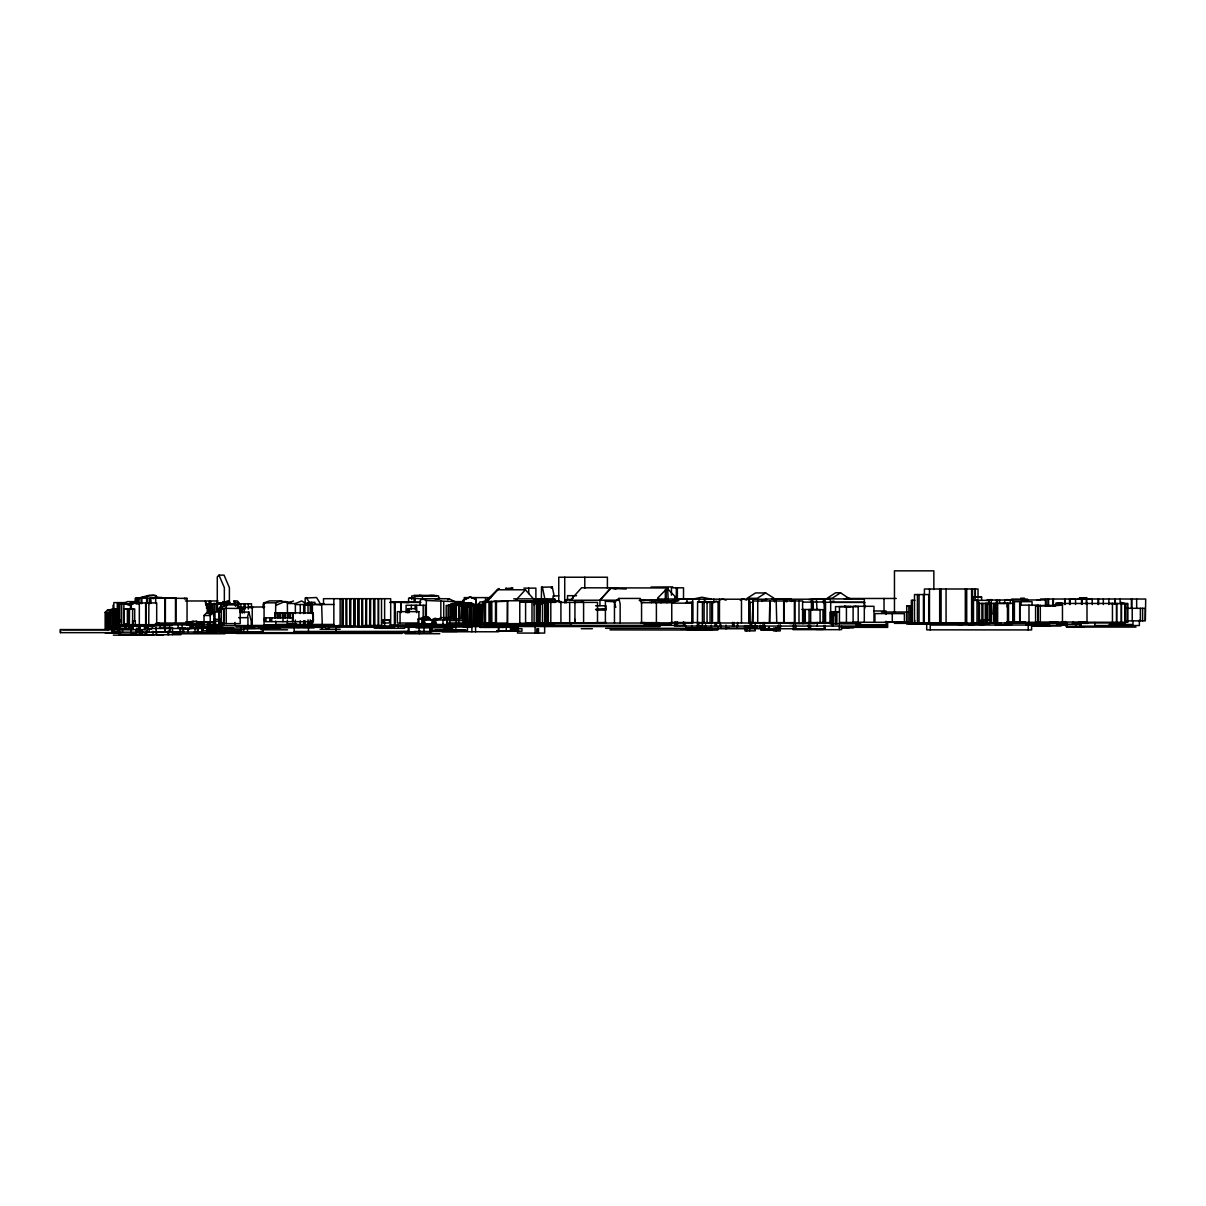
<?xml version="1.0" encoding="UTF-8"?>
<svg xmlns="http://www.w3.org/2000/svg" width="1206" height="1206" viewBox="0 0 1206 1206"><rect width="100%" height="100%" fill="white"/><g stroke="black" fill="none" stroke-linecap="round" stroke-linejoin="round"><path stroke-width="1.5" d="M1124.791 603.603L1124.791 622.281L1124.791 603.603L1121.113 602.352M292.561 617.849L292.47 621.678L292.937 617.849L265.305 617.849M911.163 614.97L910.847 624.015L910.847 605.94M134.017 601.658L128.635 604.854L128.635 603.799L134.198 601.598M986.387 621.256L987.443 603.422L987.443 621.256M914.736 620.351L914.495 624.015L914.495 594.558L928.726 594.558L928.726 624.015M462.23 609.256L462.531 605.608L460.662 604.492L459.727 605.608L459.727 618.376M469.647 610.281L469.948 606.784L469.3 604.583L468.079 604.583L467.144 606.784L467.144 624.331L487.616 624.407M774.9 627.783L778.518 628.748L778.82 625.371M1007.116 607.01L1007.462 603.407L978.563 603.407M452.702 608.533L453.064 605.126L454.27 605.126M455.868 608.533L456.23 605.126M505.6 588.498L512.942 588.151L510.56 588.468M485.551 601.055L499.163 588.543M551.248 588.242L552.273 586.945L554.187 596.02M552.273 586.945L541.524 587.247L541.358 599.261M447.848 618.814L449.748 620.593L464.084 620.593L462.184 618.814L447.848 618.814L447.245 623.005L464.084 623.005M534.092 604.854L535.57 602.035L536.956 603.965L536.881 598.869M762.056 601.493L762.328 601.01M120.057 619.854L118.836 625.1L118.836 604.01L132.871 604.085L118.836 604.01M304.53 620.834L303.701 624.452L303.701 620.834M419.402 633.738L420.065 630.919M542.474 603.965L542.956 602.08L539.73 602.518L538.931 603.965L538.931 623.185M247.426 617.366L248.843 612.03L239.964 612.211M471.335 605.759L473.204 604.417L472.842 624.331M539.73 602.518L537.198 602.548L536.414 603.965L536.414 623.185M469.3 604.583L468.652 624.331M463.903 606.98L464.838 604.477M1054.888 606.226L1056.109 602.97L1061.838 602.97M540.363 603.106L540.017 623.185M538.494 628.869L536.806 633.075L536.806 628.869L538.494 628.869L538.494 633.075M227.678 604.116L229.11 600.98L226.924 600.98M461.883 604.492L461.235 618.376M478.722 603.95L479.943 601.93L487.239 602.035M237.235 607.131L237.914 606.06L238.351 607.447M219.477 623.608L219.477 608.412L223.05 603.136L224.738 605.774M219.025 608.517L226.185 604.884L236.708 604.884L240.19 608.457L240.19 623.608L219.025 623.608L219.025 608.517L223.05 603.136M135.69 601.643L129.072 604.854L135.735 601.658L127.474 601.598L122.59 604.206L122.59 603.271L126.645 603.271M427.919 618.241L425.175 619.567L426.894 618.226L430.617 619.567M427.889 596.096L434.507 595.417L431.959 595.674M446.778 624.467L446.778 619.929L449.129 617.125L451.753 617.11L454.134 618.995M443.838 619.929L445.753 617.638L449.793 618.075L449.024 617.155L442.994 619.929L442.994 624.467M447.863 599.849L448.843 598.719L455.069 601.673L455.069 605.397L461.431 605.427M599.955 605.593L599.955 600.196L611.005 587.804M485.566 600.92L487.314 601.07L498.53 588.558M668.184 599.653L667.596 587.97L581.563 587.804L570.408 600.271L599.955 600.196L611.005 588.031M487.239 601.146L497.52 589.779L525.424 589.779L533.73 599.156M667.596 587.97L657.828 597.875L658.566 601.568M658.566 597.92L656.501 600.181L640.085 600.181M516.032 599.985L525.424 589.779M221.09 623.608L221.557 608.382L219.477 608.412L220.261 611.879M223.457 623.608L223.924 608.352L240.19 608.457M210.221 622.582L210.221 615.497L212.784 612.829L213.944 616.176M105.148 629.291L105.148 612.377L107.726 609.739L112.218 609.693M204.025 624.934L204.025 615.497L206.633 612.829L212.784 612.829M453.381 618.723L453.381 604.93L456.23 604.161L456.23 623.894M110.439 612.738L109.791 625.824M229.396 603.362L229.396 587.624L224.045 575.141L218.995 575.141L217.276 576.86L217.276 602.894M443.838 619.778L445.723 619.16M448.843 598.719L422.07 598.719L420.125 600.663L420.125 605.397M424.572 619.567L430.376 618.919L428.296 616.839L424.738 616.839L418.045 619.16L418.045 623.773L435.698 623.773M702.45 626.065L702.435 602.894L704.093 601.432L706.234 601.402M450.23 618.663L450.23 604.734L451.119 604.07L453.064 604.07L453.064 618.271M641.562 603.543L640.311 598.432L618.829 598.432L614.457 602.141L615.784 607.372M546.68 601.236L550.78 600.513L547.539 600.513L546.68 601.538M824.587 622.567L823.984 599.246M435.245 599.156L439.783 598.221L438.577 599.156L438.577 595.9L411.759 595.9L411.759 599.563M773.061 599.246L773.634 598.734L765.463 599.246M424.738 616.839L421.814 618.919L418.045 619.16L421.467 619.16M1049.431 606.121L1062.456 605.126L1035.592 605.744L1035.592 622.07L1086.998 622.04M458.642 602.337L456.079 602.367L462.953 601.598L463.722 603.392L453.531 603.859M840.552 592.779L832.17 598.236L827.195 598.236L835.562 592.779L840.552 592.779L848.707 598.297M765.644 592.945L757.262 598.297L747.147 598.297L755.529 592.945L765.644 592.945L773.8 598.07M425.175 619.567L427.768 618.045L430.798 619.567M453.381 604.93L456.23 604.161M786.583 599.246L791.226 598.839L791.226 601.598M1009.663 623.487L1007.342 624.768L1007.342 622.839L1011.713 622.974L1011.713 624.768L995.327 624.768L995.327 622.839M462.863 604.236L462.863 600.513L469.571 596.94L476.159 599.412L476.159 604.945M773.996 599.246L786.222 598.869L786.222 601.869M293.495 600.965L287.375 603.482L295.364 603.543L301.651 600.965L307.138 604.206L305.646 604.492M310.244 613.281L310.244 603.965L303.701 604.598L303.701 613.628M128.665 604.206L127.354 604.854M450.23 604.734L453.064 604.07M214.985 603.754L221.12 602.774L221.934 603.467L221.12 603.859M315.836 604.402L321.022 604.749L316.56 597.528L305.163 598.055L305.163 603.92M436.195 619.929L441.064 618.06L435.728 619.929L435.728 624.467L478.058 624.663M438.366 619.311L441.064 618.06M219.175 603.663L221.12 602.774M427.768 618.045L423.276 619.13L423.276 623.095L425.175 623.095M427.346 618.241L423.879 620.08L432.05 620.08L435.049 618.226L438.155 619.251M845.692 598.975L848.24 597.829L850.969 599.035M712.475 602.683L715.535 601.327L719.469 602.397L716.922 601.327L712.475 602.683L712.475 623.02M306.294 603.422L307.801 602.759L310.545 603.98M265.817 602.759L263.134 603.935L263.134 607.824M275.722 605.457L284.978 601.447L290.706 602.487M150.313 603.422L150.313 598.07L156.765 598.146M1027.633 599.91L1027.346 599.096L1011.548 599.096M667.415 602.533L672.481 600.482L678.028 600.482L672.903 602.548M206.316 607.945L209.135 607.372M120.871 604.206L123.253 603.271M555.257 600.965L559.041 600.709L555.257 601.523M482.596 623.306L483.169 601.523L496.435 601.553L496.435 623.185M264.069 625.447L264.069 602.819L275.722 602.849L281.254 600.905L285.762 602.291M264.069 602.819L269.556 600.905L281.254 600.905M685.566 602.578L692.711 602.111L692.711 599.156M691.309 602.578L692.711 602.111M836.527 612.497L838.08 611.985L833.557 612.497L833.994 615.738M835.125 611.985L833.557 612.497L838.08 611.985L830.014 612.241L830.014 623.849L860.813 623.849M307.545 626.321L310.816 625.281M719.258 600.075L722.605 599.05L726.118 600.166M740.092 600.075L743.439 599.05L746.755 600.106M707.063 602.487C716.47 599.879 708.284 603.995 704.093 601.734L709.188 602.382M123.057 604.206L125.65 603.467M211.939 612.648L211.939 603.814L215 603.528L215 622.582L204.025 622.582M211.939 603.814L215 603.528M156.071 595.719L153.403 595.176L136.821 598.568L149.574 595.176L156.071 595.719L156.071 598.07M544.705 601.854L525.59 602.261L538.539 602.005M911.48 605.94L912.445 609.693M197.498 623.909L190.654 623.909L190.654 621.829L193.322 621.15M141.856 634.793L145.293 633.904M498.138 630.994L517.721 631.024L497.053 630.859M271.501 626.487L276.898 625.115M158.755 622.854L155.393 623.668L201.477 623.472M725.665 628.748L729.208 627.904M213.854 612.105L220.412 612.015M661.009 602.548L666.405 601.417L666.405 602.593L669.179 601.417L671.757 602.714L671.757 622.884M830.542 601.779L833.964 601.055M844.23 598.9L849.567 598.9M153.072 598.704L157.835 597.136M660.285 602.548L666.405 601.417M484.45 623.185L484.556 601.719L485.43 601.523M490.782 623.185L490.782 601.719L491.762 601.523L491.852 623.185M490.782 601.719L491.852 601.523M496.284 601.553L495.44 601.719L507.666 601.191L507.56 623.185L482.777 623.185M484.556 601.719L485.521 601.523M310.123 604.025L311.615 603.814L303.701 604.598M776.197 601.01L776.754 622.688L752.197 622.688L753.102 600.256L753.102 622.688M124.158 609.136L127.866 608.97L127.866 623.924L124.158 623.924L124.158 609.136L125.318 608.97M426.02 619.356L428.914 618.919M543.996 601.417L531.997 601.719L531.997 623.17M531.997 601.719L560.911 601.523L560.911 623.065M566.172 602.94L566.172 599.699L571.795 599.503M573.709 602.352L583.598 602.201L583.598 622.914M581.985 602.397L583.598 602.201M670.31 602.08L671.546 601.915M426.924 596.186L436.572 595.628L415.15 596.171L414.08 595.327L431.537 595.447L427.226 596.156M425.281 596.186L419.507 595.327L420.577 596.171L432.864 595.417M455.039 602.412L458.642 602.126M988.272 603.407L989.433 603.226M463.345 603.422L471.501 602.759L472.752 604.342M229.11 603.739L225.462 604.01L234.582 603.874M543.831 622.929L540.605 622.688M219.658 603.739L215.98 603.829M136.821 598.568L141.66 598.236M595.598 609.467L605.97 608.804M1021.452 599.925L1028.055 599.925M1070.521 599.096L1085.294 598.99M482.777 601.673L486.425 601.508M668.184 588.634L667.4 588.634L677.35 598.839M308.269 604.447L314.902 604.447L314.902 602.307L309.761 602.307L309.761 604.538M156.569 623.185L187.051 623.185L187.051 598.387L153.072 598.116M911.615 622.402L911.615 623.427L949.876 623.276M462.682 603.603L464.717 603.558M615.648 601.764L605.397 601.266L605.397 623.02M221.09 608.879L223.457 608.849M472.194 604.236L467.446 604.296L482.626 604.236M105.148 612.377L109.957 612.316M988.98 599.925L988.98 603.377L991.287 603.377L991.347 623.17M651.029 587.051L672.827 586.885M462.863 600.513L470.461 596.94L476.159 599.412M595.598 609.558L605.94 609.512M548.157 600.03L552.454 600.015M717.781 626.984L717.781 630.06L610.01 629.894M1116.726 622.281L1116.726 603.724L1112.173 603.618M1125.017 603.709L1116.485 603.603L1116.485 622.281M541.524 587.247L542.414 587.247L544.856 598.809M523.841 588.136L535.886 588.136L535.886 599.111M610.296 588.347L626.2 589.025M576.543 595.689L567.544 595.689L567.544 599.503M558.755 595.885L553.072 595.885L553.072 599.563M157.428 597.467L161.951 597.467M981.594 597.091L972.609 596.955L981.594 597.091L981.594 600.362M467.943 597.618L464.22 597.618L464.22 601.297M471.154 597.618L491.128 597.618M184.322 598.704L187.051 598.387M1020.713 598.191L1024.512 598.191M845.692 598.493L896.254 598.462M1087.209 598.508L1086.727 597.679L1079.264 598.086L1092.214 599.352L1086.289 599.035L1086.289 604.387M420.728 598.704L409.603 598.146M694.596 598.734L701.922 597.226L711.434 599.126M1078.3 599.096L1083.305 599.096M513.681 598.869L554.654 598.869M657.828 599.02L694.339 599.02M825.839 599.035L811.472 599.035M825.401 598.9L864.34 598.945L864.295 622.266M1040.492 599.02L1075.556 599.02L1075.556 604.492M674.802 599.156L766.775 599.246M772.172 599.246L830.075 599.171M566.172 599.699L571.84 599.699M808.759 599.593L814.261 599.593M989.101 599.684L991.995 599.684M1006.467 599.638L1012.678 599.925M1036.828 599.759L1040.492 599.925M987.925 600.06L1045.934 599.925L1045.934 605.322M599.955 600.196L618.196 600.196M762.282 600.287L765.659 600.287M914.947 600.271L911.359 600.271L911.359 624.015M986.282 600.362L989.689 600.317M639.24 600.392L663.571 600.498M973.483 600.362L988.679 600.362L988.679 603.98M502.178 600.754L535.223 600.754M639.873 600.709L645.15 600.392M649.446 600.663L678.872 600.648M185.423 600.98L218.06 600.98M753.102 601.01L802.608 600.95L802.608 623.592M493.932 601.131L507.666 601.191M605.397 601.266L614.457 601.266L614.457 623.02M422.07 598.719L426.336 600.482L455.024 601.673M452.446 601.598L462.953 601.598M534.831 602.427L519.786 601.824L527.972 602.352M222.703 603.829L222.703 602.02L226.849 602.307L226.849 605.94M697.611 602.065L704.575 602.186L697.611 602.065L697.43 626.065M824.587 601.99L812.347 602.02L813.357 607.281M226.849 602.307L222.703 602.02M420.969 602.337L400.889 602.111L400.889 611.774M550.026 602.186L552.785 602.186L552.785 599.081L554.896 599.367L556.041 601.251M749.393 602.337L752.725 602.337M803.075 602.096L812 602.096L812 609.075M824.919 602.261L864.34 602.291L864.958 607.99M389.644 602.367L419.552 602.367M542.037 602.367L547.162 602.367M549.77 602.367L555.71 602.367M559.207 602.367L597.513 602.397L597.513 622.914L542.037 622.914M864.958 602.412L830.678 602.412L830.075 598.945M126.268 602.593L113.831 602.593L113.937 628.281M238.758 602.638L237.386 600.92L234.085 600.89L235.487 602.638L238.758 602.638L238.758 608.02M471.501 602.759L463.632 602.759L464.717 604.161M671.757 602.714L641.562 602.683L641.562 623.02L525.59 623.17M671.757 603.166L692.937 603.166L692.937 622.884L640.808 622.854M1003.286 603.332L1013.688 603.332M227.195 603.588L230.874 603.588M1057.451 603.437L1118.007 603.467M140.785 625.1L118.128 625.1L118.128 603.98L123.675 604.1M206.829 603.829L223.14 603.799M229.336 603.799L235.155 603.799M237.733 603.799L251.511 603.799L251.511 607.311M320.781 603.784L324.369 603.784M215.814 603.859L223.14 603.859M237.386 603.874L240.883 603.874M305.284 604.085L310.756 604.085M295.364 604.553L333.851 604.477M483.048 605.05L467.34 605.05L467.265 623.834M450.004 605.126L448.587 605.126L448.481 618.331M455.793 605.126L478.933 605.126L479.038 623.306M1019.794 605.141L1038.728 605.141M449.763 605.427L446.19 605.427L446.19 618.331M463.722 605.367L469.224 605.367M474.712 605.412L477.486 605.412L477.486 623.306L477.199 619.733M459.727 605.608L462.531 605.608L462.531 618.376M464.204 605.729L469.33 605.729M472.631 605.759L474.139 605.05L474.139 624.331L473.837 620.608M595.598 605.774L605.97 605.774L605.97 609.241M978.021 624.015L906.731 624.015L906.731 605.774L910.44 605.864L910.44 624.015M1035.592 605.744L1046.491 605.653M911.706 605.94L906.731 605.774M1046.491 605.744L1049.959 605.744M857.391 606.618L839.436 606.618L839.436 623.849M248.843 607.055L264.657 606.965M207.945 607.131L209.723 607.131M238.125 607.447L252.883 607.372M253.064 607.628L248.677 607.372M1126.736 608.321L1145.248 608.321L1145.248 620.864L1126.736 620.864M219.477 608.412L223.05 608.412M119.198 609.06L112.399 609.06L112.399 628.281L132.57 628.281L132.645 608.924M124.957 608.924L134.695 608.924L134.695 620.728M119.364 609.512L109.656 609.799L109.55 628.251M209.754 609.377L212.678 609.874L211.819 609.377M802.005 609.467L819.854 609.618M107.726 609.739L110.862 609.739M596.488 609.814L606.286 609.814M802.608 609.648L803.693 609.648L803.693 623.592M809.06 609.648L822.989 609.648L822.989 622.598M873.687 610.975L886.078 610.975L886.078 614.412M839.436 612.105L835.532 612.105L838.08 612.105M881.45 612.015L908.299 612.015M110.108 612.603L105.751 612.603L105.751 629.231M207.085 612.482L212.166 612.482M204.025 615.497L210.221 615.497M440.703 617.653L445.753 617.638M238.652 617.668L247.954 617.668L247.954 625.582M425.221 618.919L421.814 618.919L421.814 623.773M214.08 619.356L220.592 619.326M438.969 619.251L433.361 620.005L446.778 619.929M382.799 619.824L389.493 620.186L389.493 622.989L382.799 622.989L382.799 619.824L389.493 620.186M1145.368 620.17L1145.7 599.035L1081.526 598.99L1081.526 604.417M214.743 621.105L220.261 621.105M265.305 621.678L313.394 621.678L313.304 612.859L274.983 612.859L274.983 617.849M185.814 621.799L192.478 621.874M196.653 621.799L215.573 621.874L215.573 624.934L135.313 624.844M887.36 621.874L893.254 621.874M1006.814 621.829L1025.281 621.829M885.294 621.949L908.299 622.175M853.109 622.266L873.973 622.266L873.973 606.301L853.109 606.301L853.109 622.462M1038.728 622.281L1012.829 622.371L1012.829 601.658L1032.065 601.658L1032.065 605.427M1049.431 622.386L1058.129 622.386M1078.36 622.221L1127.896 622.281L1127.896 603.497L1121.535 603.497L1121.52 622.281M595.598 622.582L606.286 622.522M640.612 622.507L645.15 622.507M645.602 622.658L659.275 622.658M670.43 622.492L708.133 622.658M771.629 622.643L794.377 622.643M830.467 622.567L802.744 622.598L802.744 609.618M839.436 622.462L857.391 622.462M697.611 622.748L708.133 622.748M816.673 622.899L831.16 622.899M308.027 622.944L310.274 622.944M432.05 623.11L434.13 623.11M436.195 623.11L434.899 623.11L434.899 619.99M817.02 623.05L707.063 622.989L707.063 601.734M948.821 622.959L977.312 623.095M978.563 623.035L1011.713 622.974M1079.325 623.155L1084.345 623.155M1088.475 622.974L1125.575 622.959M474.712 623.306L493.827 623.306M519.786 623.351L571.147 623.412M894.46 623.366L965.328 623.201M971.448 623.246L995.613 623.246M1010.387 623.246L1063.556 623.276M1072.315 623.276L1080.365 623.276M1083.305 623.366L1088.083 623.366M406.09 623.698L425.386 623.698M490.963 623.668L492.048 623.668M498.003 623.668L554.896 623.608M789.749 623.592L815 623.592M287.375 623.743L296.54 623.743M455.024 623.864L467.551 623.834M485.264 623.758L535.223 623.879M972.609 623.819L989.689 623.819M420.125 623.984L436.542 623.984M644.11 624.271L671.26 624.271M1080.757 624.437L1062.471 624.211L1062.456 603.437M124.957 624.678L156.69 624.678L156.69 602.925L131.364 602.925L131.364 608.924L130.263 608.924M209.829 624.633L222.718 624.633M275.722 624.467L333.851 624.452M855.823 624.678L886.078 624.678M1025.658 624.678L1049.476 624.678M1056.652 624.633L1081.043 624.633M1109.098 624.482L1132.977 624.482L1132.977 620.758M264.069 624.874L316.078 624.768M389.644 624.934L489.576 624.723M968.931 624.708L973.89 624.708M207.794 625.07L222.175 625.07M307.651 625.19L313.816 625.19M417.819 625.175L425.492 625.175M441.909 625.205L472.481 625.07M504.485 625.16L571.569 625.16M1034.07 625.01L930.233 625.07L930.233 629.939M252.235 625.447L273.129 625.447M286.154 625.205L323.51 625.205M423.864 625.326L472.752 625.371M484.013 625.236L512.158 625.236M570.408 625.356L683.516 625.356L683.516 621.603M1041.08 625.281L1065.652 625.281M152.393 625.628L172.141 625.628M364.106 625.477L382.815 625.477M405.698 625.582L407.583 625.582M413.733 625.492L415.633 625.492M421.316 625.613L438.924 625.613M1031.703 625.628L1050.803 625.628M1094.822 625.552L1139.353 625.552L1139.353 620.14M393.699 625.944L399.065 625.944M409.919 625.884L464.717 625.793M244.275 626.125L263.149 626.125M272.3 626.095L276.129 626.095M290.827 626.08L295.229 626.08M302.374 626.004L306.414 626.004M310.334 626.185L404.658 626.185M459.079 626.08L480.877 626.08M674.456 626.065L886.304 626.065L886.078 621.256M1032.306 626.004L1061.159 626.004M1080.29 626.17L1110.636 626.17M107.56 626.291L107.138 629.366L133.157 629.457L133.157 625.869M120.871 626.276L154.368 626.276M283.862 626.411L354.036 626.381M403.874 626.411L421.618 626.411M221.994 626.683L195.131 626.683L195.131 623.261M266.797 626.487L324.7 626.457M369.036 626.532L389.613 626.532M399.744 626.623L429.2 626.547M434.205 626.698L456.245 626.698M462.863 626.532L660.119 626.562M1066.978 626.698L1084.179 626.698M245.677 626.879L271.772 626.773M310.862 626.879L320.479 626.879M358.393 626.954L383.96 626.939M388.317 626.924L394.709 626.924M407.131 626.788L422.115 626.788M1081.149 626.864L1066.36 626.864L1066.36 623.381M235.788 627.105L253.953 627.105M270.657 627.18L289.741 627.18M322.635 627.09L324.474 627.09M329.283 626.969L388.121 627.195M450.923 627.014L471.154 627.014M1135.962 627.09L1076.265 627.06L1076.265 623.577M296.661 627.391L299.239 627.391M303.234 627.346L320.314 627.346M362.689 627.21L370.363 627.21M404.658 627.286L421.301 627.286M846.28 627.301L887.661 627.376L887.661 622.13M211.653 627.572L234.024 627.572M841.049 627.572L849.386 627.572M178.006 627.844L185.151 627.844M268.727 627.889L314.163 627.829M415.949 627.829L448.315 627.829M511.465 627.844L516.907 627.844M842.738 627.844L853.667 627.844M159.162 628.145L173.031 628.145M180.599 628.115L184.262 628.115M191.95 628.085L195.643 628.085M198.945 627.964L221.391 628.205M258.295 628.04L280.063 628.115M374.237 628.175L385.619 628.175M191.95 628.266L213.055 628.266M243.522 628.386L255.129 628.401M379.83 628.296L404.658 628.296M605.608 628.326L712.053 628.326M181.141 628.477L203.497 628.477M245.632 628.658L267.777 628.658M511.465 628.869L521.972 628.718L521.972 631.22L513.545 631.22L513.545 628.718M581.247 628.733L592.432 628.733M680.953 628.959L693.586 628.959M700.43 628.748L825.206 628.748L825.206 625.356M117.419 629.155L124.354 629.155M147.238 629.08L151.368 629.08M185.483 629.14L189.161 629.14M221.15 629.05L244.848 629.14M213.251 629.351L216.884 629.351M320.042 629.231L340.273 629.231M815.995 629.411L823.412 629.411M112.972 629.577L60.3 629.577L60.3 632.653L120.464 632.653M113.831 629.622L145.127 629.622L145.127 626.02M206.829 629.577L240.883 629.577M686.727 629.472L712.565 629.592M793.005 629.653L841.562 629.653L841.562 626.02M62.561 629.788L108.63 629.788M219.386 629.879L242.18 629.879M260.978 629.818L287.616 629.818M435.381 629.743L466.194 630.271L430.301 630.241M777.93 630.241L760.85 630.241L760.85 627.497M226.894 630.768L203.03 630.768L203.03 627.21M452.19 631.19L467.491 631.19L467.491 627.286M294.204 631.477L408.94 631.386L408.94 625.748M414.231 631.447L457.104 631.447M113.274 631.552L118.294 631.552M136.489 631.582L143.393 631.582M400.829 631.658L409.799 631.658M153.871 631.929L180.176 631.929L180.176 628.205M220.11 631.854L263.164 631.854L263.164 628.281M401.085 631.914L431.869 631.914L431.869 628.311M442.18 631.778L498.636 631.778L498.636 626.276M208.156 632.11L238.909 632.11M400.754 631.989L413.944 631.989M151.775 632.261L168.734 632.261M193.578 632.502L216.809 632.502M224.437 632.653L414.608 632.653M105.148 632.924L120.811 632.849M224.542 632.803L243.13 632.803M270.717 633.195L291.505 633.195M331.409 633.105L335.464 633.105M236.24 633.436L401.945 633.436M405.141 633.738L439.783 633.738M172.624 633.768L225.04 633.768M142.052 634.16L119.62 634.16L119.62 630.632M152.996 634.673L119.168 634.673L119.062 628.703M180.855 634.703L156.584 634.703L156.584 631.235M123.329 634.793L163.654 634.793M113.334 635.155L153.855 635.155M505.631 588.347L506.626 588.347M682.626 598.885L693.812 598.9M217.05 602.774L221.12 603.709M190.654 621.829L196.201 621.15L197.498 622.01M911.615 623.427L940.303 623.306L962.388 624.618M447.336 627.301L455.898 627.316L455.898 631.19M711.721 602.231L713.862 602.231L710.048 601.9L711.721 602.231L711.721 622.989M400.889 602.367L408.352 602.397M511.314 629.743L514.962 629.758M496.691 630.708L518.61 630.798M988.98 603.407L991.287 603.422M844.577 606.603L851.33 606.543L835.517 606.603L835.532 623.849M125.138 603.769L128.635 603.799M510.198 629.939L513.967 629.969M510.56 629.954L514.208 629.984M497.776 630.874L517.871 631.04L517.871 630.014M794.452 600.995L790.337 600.829M511.299 630.135L516.922 630.195L516.922 631.22M510.334 627.587L518.414 627.693M510.334 628.612L513.56 628.658M855.069 606.407L856.124 606.437M1112.641 603.618L1109.61 603.467M1078.3 598.885L1087.209 599.352M951.353 622.929L954.504 623.125M973.031 622.959L983.81 623.653L983.81 624.678L969.443 623.743M321.64 604.477L322.273 624.452M412.06 602.261L413.688 602.337M406.437 602.261L408.065 602.337M390.593 602.156L394.407 602.578L394.407 624.934M308.027 604.161L308.027 613.387M533.881 601.764L537.107 602.276M1007.342 622.809L1008.216 624.768M184.322 598.251L185.242 598.704M611.261 588.076L615.995 589.025M118.414 609.482L114.826 608.608L110.846 609.558L110.846 629.457M240.235 607.538L243.115 608.291M844.577 606.015L846.024 606.603M485.566 602.005L487.239 602.533M338.389 625.326L341.66 626.411M132.992 633.587L136.489 634.793M333.429 625.13L338.72 626.969M427.165 618.045L430.195 618.919M656.396 602.699L653.923 601.417L651.255 602.578L653.954 601.402L656.396 602.683L656.396 622.884M307.801 602.759L310.319 604.085L306.294 597.528M409.301 602.533L393.231 601.915L394 602.533M423.276 619.13L423.879 623.773M473.204 604.417L474.139 605.759M222.613 603.136L224.527 606.121M218.995 575.141L224.346 587.624L224.346 603.151M229.11 600.98L230.497 604.281M540.936 603.106L541.268 603.965L541.268 601.538M546.695 599.322L546.981 600.121M460.662 604.492L461.024 605.608M248.843 612.03L251.195 620.984L251.195 625.582L221.949 625.582L221.949 622.507M535.57 602.035L536.067 603.965M618.829 598.432L620.14 603.769L620.14 623.02M468.079 604.583L468.441 606.784L469.948 606.784L469.948 624.331M311.118 620.819L311.615 624.452L311.615 620.819M205.879 605.593L205.321 601.04L207.326 607.1L207.326 612.573M150.313 598.07L150.931 603.422M466.375 620.095L466.707 623.834L466.707 606.98L465.772 604.477L465.41 623.834M809.407 625.356L809.678 628.748L809.678 625.356M991.257 603.422L991.935 614.201M574.704 619.175L574.93 622.914L574.93 602.201M172.428 631.19L172.624 634.703L172.624 631.19M135.765 630.632L135.977 634.16L135.977 630.632M226.185 604.884L226.261 623.608M132.645 624.678L132.63 620.728L135.313 620.728L135.313 624.678M1142.61 608.321L1142.61 620.864M1140.363 608.321L1140.363 620.864M1136.655 599.035L1136.655 607.839M1132.223 608.321L1132.223 620.864M1131.861 599.035L1131.861 607.839M1131.394 599.035L1131.394 607.839M1127.007 603.497L1127.007 622.281M1125.017 603.497L1125.017 622.281M1121.248 603.603L1121.248 622.281M1120.103 599.035L1120.103 602.563M1115.279 599.035L1115.279 604.327M1114.811 599.035L1114.811 604.327M1112.445 603.392L1112.445 622.281M1108.872 599.02L1108.872 604.508M1103.324 599.02L1103.324 604.508M1098.591 599.02L1098.591 604.508M1098.123 599.02L1098.123 604.508M1094.822 622.432L1094.822 626.17M1092.214 599.02L1092.214 604.508M1086.998 603.392L1086.998 622.221M1086.757 598.99L1086.757 604.342M1081.993 598.99L1081.993 604.342M1080.29 622.447L1080.531 627.06M1073.325 621.603L1073.325 624.211M1070.008 599.02L1070.008 604.492M1069.541 599.02L1069.541 604.492M1066.511 623.291L1066.511 626.864M1065.591 621.603L1065.591 624.211M1065.305 621.497L1065.305 624.211M1065.169 599.02L1065.169 604.492M1064.702 599.02L1064.702 604.492M1063.059 622.025L1063.059 624.211M1053.396 599.02L1053.396 606.317M1052.928 599.02L1052.928 606.317M1048.557 599.02L1048.557 606.317M1048.089 599.02L1048.089 606.317M1045.481 599.02L1045.481 606.317M1040.311 605.126L1040.311 622.07M1038.14 605.442L1038.14 622.07M1037.778 605.442L1037.778 622.07M1031.612 625.07L1031.612 629.939L926.69 629.834L926.69 623.216M1028.989 605.141L1028.989 622.281M1028.221 625.07L1028.221 629.939M1021.06 601.658L1021.06 605.427M1019.794 601.658L1019.794 622.371M1019.673 601.658L1019.673 622.371M1014.397 601.658L1014.397 622.371M1013.01 601.658L1013.01 622.371M1010.327 600.06L1010.327 603.663M1008.533 603.256L1008.533 623.17M1007.462 603.256L1007.462 623.17M1004.734 599.895L1004.734 603.407L999.563 603.422L999.563 599.895M1004.688 622.824L1004.688 624.768M1001.206 622.824L1001.206 624.768M1000.332 622.839L1000.332 624.768M997.648 603.407L997.648 623.17M997.407 599.895L997.407 603.392M996.458 599.925L996.458 603.482M996.337 603.407L996.337 623.17M995.508 603.407L995.508 623.17M994.679 603.407L994.679 623.17M993.548 603.422L993.548 623.17M991.287 599.925L991.257 623.17M990.91 603.422L990.91 623.17M990.789 623.035L990.789 619.959L980.915 619.959L980.915 623.035M989.282 603.392L989.282 621.376M987.126 603.377L987.126 621.241M986.282 603.377L986.282 621.256M985.995 603.377L985.995 621.241M985.272 603.377L985.272 621.241M983.84 619.959L983.84 623.035M982.92 603.407L982.92 621.256M981.88 603.407L981.88 621.256M979.468 603.407L979.468 623.035M979.046 603.407L979.046 623.035M978.563 623.819L978.563 600.241L973.227 600.241L973.227 623.819M978.021 598.206L978.021 588.995L924.414 588.995L924.414 594.528M976.981 600.241L976.981 623.819M975.337 588.995L975.337 598.206M975.247 588.995L975.247 598.206M973.483 597.091L973.483 623.819M972.533 588.995L972.609 624.015M971.614 588.995L971.614 624.015M966.715 588.995L966.715 624.015M965.313 588.995L965.313 624.015M946.062 588.995L946.062 624.015M941.087 588.995L941.087 624.015M939.685 588.995L939.685 624.015M933.851 589.613L933.851 570.845L894.46 570.845L894.46 612.105M933.112 622.688L933.112 623.713M929.479 588.995L929.479 624.015M924.143 594.558L924.143 624.015M923.434 594.558L923.434 624.015M919.062 594.558L919.017 624.015M917.434 594.558L917.434 624.015M912.339 600.271L912.339 624.015M908.872 605.774L908.872 624.015M906.611 612.015L906.611 622.175M892.289 613.598L892.289 622.296M884.028 598.462L884.028 611.593M858.19 606.301L858.19 622.266M846.431 606.618L846.431 622.462M839.286 626.02L839.286 629.653M836.874 612.105L836.874 623.849M833.557 612.241L833.557 623.849M833.21 622.371L833.21 626.065M832.321 612.241L832.487 626.065M831.356 612.241L831.356 623.849M830.678 602.261L830.678 613.583M825.537 602.261L825.537 622.567M824.919 599.171L824.919 622.567M824.03 625.356L824.165 628.748M823.397 599.186L823.397 602.834M820.095 609.648L820.095 622.598M817.246 622.371L817.246 626.065M817.02 609.482L816.402 599.201M812.95 602.02L812.95 609.03M812.347 599.201L812.347 609.03M811.759 599.201L811.759 610.206M811.397 599.201L811.397 609.075M810.673 609.648L810.673 622.598M810.447 625.356L810.598 628.748M809.03 609.467L809.06 622.598M808.442 625.13L808.578 628.748M805.291 609.618L805.291 622.598M804.146 609.618L804.146 622.598M799.005 600.995L799.005 623.592M795.628 625.221L795.628 628.748L795.493 625.145M794.965 600.829L794.965 623.592M794.377 600.829L794.377 623.592M793.608 625.221L793.608 628.748M793.458 625.13L793.458 628.748M787.171 598.839L787.171 601.598M784.262 600.98L784.262 622.643M783.689 600.98L783.689 622.643M780.448 625.236L780.448 628.748M780.267 625.13L780.207 630.934L773.528 630.934L773.528 627.964M779.408 625.371L779.408 628.748M778.428 625.371L778.428 628.748M778.247 625.371L778.247 628.748M776.167 627.964L776.167 630.934M774.569 598.869L774.569 601.869M769.865 622.688L769.865 600.905L769.292 622.688M769.458 627.497L769.458 630.241M768.493 627.497L768.493 630.241M765.041 627.497L765.041 630.241M764.936 625.371L764.8 630.241M764.167 622.371L764.167 626.065M764.046 627.497L764.046 630.241M763.88 625.371L763.88 628.748M762.463 624.904L762.463 628.07L685.867 628.07L685.867 625.341M760.172 625.175L760.172 628.07M757.73 601.01L757.73 622.688M757.006 628.19L757.006 625.673L744.63 625.673L744.63 628.19M755.197 622.371L755.197 626.065M751.67 622.371L751.67 626.065M750.177 622.371L750.177 626.065M749.996 602.337L749.996 623.02M749.65 627.798L749.65 630.859M749.393 599.216L749.393 623.02M749.062 599.216L749.062 623.02M746.936 627.798L746.936 630.859M746.77 625.673L746.77 628.19M746.137 627.798L746.137 630.859M741.479 599.156L741.479 623.02M737.605 622.371L737.605 626.065M736.745 625.462L736.745 628.175M734.062 622.371L734.062 626.065M732.6 622.371L732.6 626.065M725.922 625.07L725.922 628.175M721.022 625.07L721.022 628.175M720.781 625.07L720.781 628.175M720.027 622.371L720.027 626.065M719.469 599.156L719.469 623.02M718.083 602.397L718.083 623.02M716.485 622.371L716.485 626.065M715.022 622.371L715.022 626.065M713.862 599.111L713.862 602.729M711.284 625.07L711.284 628.175M710.048 601.598L710.048 622.989M705.766 625.13L705.766 628.175M705.45 625.13L705.45 628.175M704.907 627.06L704.907 630.12M704.575 599.111L704.575 602.729M704.093 601.432L704.093 622.899M701.138 625.281L701.138 628.115M699.013 599.156L699.013 602.186M698.892 622.371L698.892 626.065M691.807 603.166L691.807 622.884M691.747 625.386L691.747 628.07M686.968 599.156L686.968 602.111M684.872 622.371L684.872 626.065M683.516 599.081L683.516 587.819L671.425 587.819L671.425 595.161M677.365 587.819L677.365 599.081M677.365 621.603L677.35 625.356M676.34 587.819L676.34 599.081M675.737 597.045L675.737 600.588M675.737 621.829L675.737 625.356M674.983 597.076L674.983 600.618M674.983 621.829L674.983 625.356M666.104 589.613L666.104 600.905M665.335 589.598L665.335 600.89M607.402 588.302L607.402 577.222L558.755 577.222L558.755 601.387M584.789 577.222L584.789 588.302M573.212 595.689L573.212 598.236M569.684 602.367L569.684 622.914M564.725 577.222L564.725 602.94M554.896 599.367L554.896 602.367M550.81 601.523L550.81 623.065M548.353 601.523L548.353 623.065M547.298 601.523L547.298 623.065M546.574 598.869L546.574 602.623M545.76 601.523L545.76 623.065M545.609 598.869L545.609 602.623M544.946 598.869L544.946 602.623M544.675 601.523L544.675 623.065M544.645 626.276L544.645 633.075L517.555 633.075L517.555 625.703M544.207 598.869L544.207 602.623M543.228 598.869L543.228 602.623M542.519 598.869L542.474 623.185M541.886 598.869L541.886 602.623M540.906 598.869L540.906 602.623M540.137 598.869L540.137 602.623M539.7 598.869L539.7 602.623M538.72 598.869L538.72 602.623M538.223 628.869L538.223 633.075M537.846 598.869L537.846 602.623M537.424 603.965L537.424 623.185M536.188 598.869L536.188 602.623M535.479 598.869L535.479 602.623M535.117 625.703L535.117 633.075M534.092 601.417L534.092 623.185M528.741 588.136L528.741 593.638M525.59 601.824L525.59 623.351M519.786 600.754L519.786 623.879M518.113 628.718L518.113 631.22M507.349 601.131L507.349 623.185M506.279 626.939L506.279 631.175M504.183 623.698L504.183 627.406L480.003 627.406L480.003 623.698M503.626 623.698L503.626 627.406M502.601 623.698L502.601 627.406M502.028 623.698L502.028 627.406M495.545 601.719L495.44 623.185M490.872 601.719L490.872 623.185M489.922 623.185L490.028 601.523L488.958 601.719L489.048 623.185M488.611 623.698L488.611 627.406M488.385 623.698L488.385 627.406M486.651 623.698L486.651 627.406M486.425 623.698L486.425 627.406M485.551 597.618L485.521 623.185M485.536 623.698L485.536 627.406M481.676 623.306L481.676 604.824L478.872 604.824L478.872 623.306M480.38 604.824L480.38 623.306M480.29 623.698L480.29 627.406M478.601 605.05L478.692 623.306M478.254 605.05L478.254 623.306M476.204 605.412L476.204 623.306M475.918 599.412L475.918 604.839M475.571 626.396L475.571 631.778M475.149 605.05L475.149 623.306M474.908 605.05L474.817 624.331M474.727 605.05L474.727 624.331M471.908 626.396L471.908 631.778M471.501 605.05L471.335 624.331M471.154 605.05L471.154 624.331M470.732 605.05L470.732 624.331M464.084 605.126L464.084 623.834M463.903 623.834L463.737 605.126L463.647 623.834M463.3 605.126L463.3 623.834M458.672 605.126L458.672 623.894M455.958 604.312L455.958 618.557M454.27 604.161L454.391 618.723M453.984 604.327L453.984 618.557M452.778 604.206L452.778 618.527M452.702 631.356L452.702 628.793L444.2 628.793L444.2 631.356M451.225 604.734L451.225 618.663M451.119 604.07L451.119 605.126M449.748 620.593L449.748 623.005M449.793 628.793L449.793 631.356M448.285 605.427L448.285 618.331M443.733 601.688L443.733 618.407M440.853 600.513L440.853 618.407M434.13 623.773L434.13 619.567L432.05 619.567L432.05 623.773M432.818 619.567L432.818 623.11M429.818 628.311L429.818 631.914M426.336 600.482L426.336 616.552M425.386 616.326L425.386 605.276L406.09 605.276L406.09 612.648M424.572 618.919L424.572 623.773M423.954 628.326L423.954 631.914M423.17 605.276L423.17 618.165M422.432 595.9L422.432 599.578M421.527 623.638L421.527 625.236L419.658 625.236L419.658 623.638M420.683 623.638L420.683 625.236M420.487 623.638L420.487 625.236M419.085 628.432L419.085 631.914M416.613 605.276L416.613 612.648M416.372 611.653L416.372 608.668L408.005 608.668L408.11 612.693M415.181 602.382L415.181 598.146L408.593 598.146L408.593 601.749M415.105 605.276L415.105 608.97M414.08 598.146L414.08 601.9M411.336 605.276L411.336 608.97M409.407 608.668L409.407 611.653M409.015 612.693L409.015 609.256L407.447 609.256L407.447 612.693M408.321 626.668L408.321 631.386M401.236 602.111L401.236 612.648M400.06 611.653L400.06 623.035M398.176 624.708L398.312 628.296M395.161 602.367L395.161 624.934M390.684 626.095L390.684 598.689L323.51 598.689L323.51 604.161M384.624 598.689L384.624 626.095M383.84 620.17L383.84 622.989M381.518 598.689L381.518 626.095M378.639 598.689L378.639 626.095M378.217 598.689L378.217 626.095M374.599 598.689L374.599 626.095M374.493 598.689L374.493 626.095M373.634 598.689L373.739 626.095M370.634 598.689L370.528 626.095M366.639 598.689L366.534 626.095M362.599 598.689L362.704 626.095M361.74 598.689L361.845 626.095M358.74 598.689L358.74 626.095M358.634 598.689L358.634 626.095M357.881 598.689L357.775 626.095M354.775 598.689L354.775 626.095M354.67 598.689L354.67 626.095M350.81 598.689L350.705 626.095M346.74 598.689L346.846 626.095M345.881 598.689L346.001 626.095M342.881 598.689L342.881 626.095M342.775 598.689L342.775 626.095M342.037 598.689L341.916 626.095M340.137 598.689L340.137 626.095M336.067 628.236L336.067 631.477M333.851 598.689L333.851 626.095M329.283 625.492L329.283 629.231M328.002 625.492L328.002 629.231M325.831 625.492L325.831 629.231M321.836 625.492L321.836 629.231M313.032 621.678L313.032 612.859L312.851 621.678M312.399 604.447L312.399 613.537M312.399 620.819L312.399 624.452M311.615 604.447L311.615 613.537M311.404 602.307L311.404 604.538M310.244 619.839L310.244 624.452M308.48 628.432L308.48 631.477M308.027 619.839L308.027 624.452M304.907 604.281L304.907 613.447M304.907 620.773L304.907 624.452M300.264 604.553L300.264 613.598M300.264 620.834L300.264 624.452M295.364 603.543L295.364 613.598M295.364 620.065L295.364 624.452M294.204 627.859L294.204 633.436M293.103 612.859L293.103 621.678L292.561 612.859M290.556 612.859L290.465 617.849M290.103 612.859L289.998 617.849M288.038 612.859L287.948 617.849M287.375 602.487L287.495 617.849M287.375 620.05L287.375 624.467M285.536 612.859L285.445 617.849M285.068 612.859L284.978 617.849M282.928 612.859L283.033 621.678M282.46 612.859L282.551 617.849M280.425 612.859L280.516 617.849M280.048 612.859L279.958 617.849M277.908 612.859L277.998 617.849M277.44 612.859L277.531 617.849M275.722 602.849L275.541 617.849M275.722 621.015L275.722 624.874M275.45 612.859L275.345 617.849M275.074 612.859L275.074 617.849M265.003 618.075L265.003 621.135M252.235 606.965L252.235 626.125M248.33 603.799L248.33 609.06M247.486 628.281L247.486 631.854M245.15 603.799L245.15 609.06M244.275 607.417L244.275 613.025M244.064 603.799L244.064 609.06M243.853 628.356L243.838 631.854M242.406 607.447L242.406 612.799M242.089 607.447L242.089 612.799M241.11 628.356L241.11 631.854M240.883 603.799L240.883 609.06M240.718 607.447L240.718 612.799M240.371 607.447L240.371 612.799M235.487 602.638L235.487 606.226M234.929 622.417L234.929 625.582M234.085 600.89L234.085 603.874M223.924 608.352L223.924 623.608M223.607 622.417L223.607 625.582M217.472 603.739L217.472 611.246M216.959 603.739L216.959 611.246M214.231 619.326L214.231 620.457M213.944 603.829L213.944 622.582M213.552 621.874L213.492 624.934M212.331 603.799L212.331 611.171M210.96 607.854L210.96 611.563M210.809 613.899L210.809 601.508L209.06 601.508L209.06 613.899M209.919 601.508L209.919 613.899M209.482 621.874L209.482 624.934M209.437 621.874L209.437 624.934M207.839 621.874L207.839 624.934M207.492 603.633L207.492 607.507M207.673 607.945L207.673 611.638M207.583 621.874L207.583 624.934M206.935 603.633L206.935 607.507M206.693 627.21L206.693 630.768M202.864 621.874L202.774 624.934M202.352 627.241L202.352 632.502M202.126 628.296L202.126 632.034L113.062 632.215L113.062 628.612M201.477 621.799L201.643 624.934M199.789 621.874L199.668 624.934M199.578 621.874L199.578 624.934M199.171 621.874L199.171 624.934M198.01 628.296L198.01 632.034M197.573 621.874L197.573 624.934M197.437 628.296L197.437 632.034M197.196 621.874L197.196 624.934M196.819 621.226L196.819 623.909M195.04 628.341L195.04 632.034M193.261 623.261L193.261 628.477M192.206 621.874L192.206 624.934M192.086 621.874L191.935 628.477M191.437 623.261L191.437 628.477L147.102 628.462L147.102 624.708M190.955 624.949L190.955 628.432M189.99 624.723L189.99 628.462M189.478 621.874L189.478 624.934M189.086 621.874L189.086 624.934M187.955 628.341L187.955 632.034M187.729 628.462L187.729 632.019M187.262 621.874L187.262 624.934M186.629 621.874L186.629 624.934M183.629 628.462L183.629 632.019M183.011 628.462L183.011 632.019M182.227 624.723L182.106 628.462M180.553 628.462L180.553 632.019M178.111 624.723L178.247 628.462M175.94 623.668L175.94 597.905L150.524 597.89L150.524 603.407M175.488 597.905L175.488 623.668M172.458 628.205L172.458 631.929M169.895 627.241L169.895 632.185M169.549 627.241L169.549 632.185M168.734 631.19L168.734 634.703M167.92 631.19L167.92 634.703M165.373 597.905L165.373 623.668M165.282 626.954L165.282 632.185M164.981 626.954L164.981 632.185M164.951 597.905L164.951 623.668M164.363 624.723L164.242 628.462M160.368 624.723L160.232 628.462M156.207 631.567L156.207 634.793M156.056 626.954L156.056 632.185M155.695 597.89L155.695 603.407M152.996 631.19L153.132 634.793M152.348 624.723L152.348 628.462M149.273 603.528L149.273 598.161L135.313 598.236L135.313 603.558M149.182 628.703L149.182 632.185M148.896 602.925L148.745 624.678M147.705 624.934L147.705 628.462M147.599 624.723L147.599 628.462M147.238 625.718L147.238 632.185M146.936 598.191L146.936 603.513M146.635 598.161L146.635 603.528M146.619 631.19L146.619 634.673M145.941 602.925L145.941 624.678M145.64 602.925L145.64 624.678M145.655 631.19L145.655 634.673M144.449 626.02L144.449 629.622M141.871 598.191L141.871 603.513M142.052 630.452L142.052 634.673M141.102 598.191L141.102 603.663M140.213 626.02L140.213 629.622M140.047 626.02L140.047 629.622M139.745 630.406L139.745 634.16M139.323 602.925L139.323 624.678M139.022 598.372L139.022 603.663M138.796 626.02L138.796 629.622M138.283 598.568L138.283 604.206M138.328 626.02L138.328 629.622M136.821 598.236L136.821 604.206M136.73 628.703L136.73 632.185M136.489 628.205L136.489 632.185M135.645 598.236L135.645 603.558M133.308 620.728L133.308 624.678M132.524 624.587L132.524 628.266M132.298 624.587L132.298 628.266M130.941 604.131L130.941 609.377M131.017 630.632L131.017 634.16M130.444 604.146L130.444 609.392M129.585 624.587L129.585 628.266M129.494 608.924L129.359 628.266M127.384 609.015L127.384 623.924M126.313 624.798L126.313 628.281M124.881 624.798L124.881 628.281M123.886 604.146L123.886 625.1M122.515 628.612L122.515 632.185M121.625 604.146L121.625 625.1M121.324 604.146L121.324 625.1M119.876 624.798L119.876 628.281M119.349 604.085L119.349 625.1M118.61 609.06L118.61 628.281M118.414 609.06L118.414 628.281M117.887 629.155L117.887 632.185M117.284 602.668L117.284 609.859M116.771 609.06L116.967 628.281M115.776 609.06L115.776 628.281M115.58 609.06L115.58 628.281M114.133 609.06L114.133 628.281M113.575 629.08L113.575 632.547M113.062 605.171L113.062 608.774M111.902 629.08L111.902 632.547M111.012 629.366L111.012 626.291L110.59 629.366M108.826 612.603L108.826 625.537M107.485 612.603L107.56 629.366M106.203 612.603L106.203 629.231M60.586 629.577L60.586 632.653M824.346 599.186L824.346 602.789L824.346 599.171M307.213 604.613L304.304 604.508L307.213 604.613M418.889 611.653L397.347 611.653L397.347 623.035L418.889 623.035L418.889 611.653M904.41 613.598L874.923 613.598L874.923 622.296L904.41 622.296L904.41 613.598M265.938 618.075L264.461 618.075L264.461 621.135L265.938 621.135L265.938 618.075M271.742 618.075L269.812 618.075L269.812 621.045L271.742 621.045L271.742 618.075M110.078 625.19L107.711 625.19L107.711 628.251L110.078 628.251L110.078 625.19M511.555 626.939L498.515 626.939L498.515 631.175L511.555 631.175L511.555 626.939M755.227 627.798L744.946 627.798L744.946 630.859L755.227 630.859L755.227 627.798M1066.978 626.864L1066.978 623.261L1066.843 626.864M393.925 628.296L393.925 624.723L393.804 628.296M369.775 626.095L369.775 598.689L369.669 626.095M365.81 626.095L365.81 598.689L365.704 626.095M353.916 626.095L353.916 598.689L353.81 626.095M349.951 626.095L349.951 598.689L349.846 626.095M270.822 621.045L270.822 618.075L270.747 621.045"/></g></svg>
